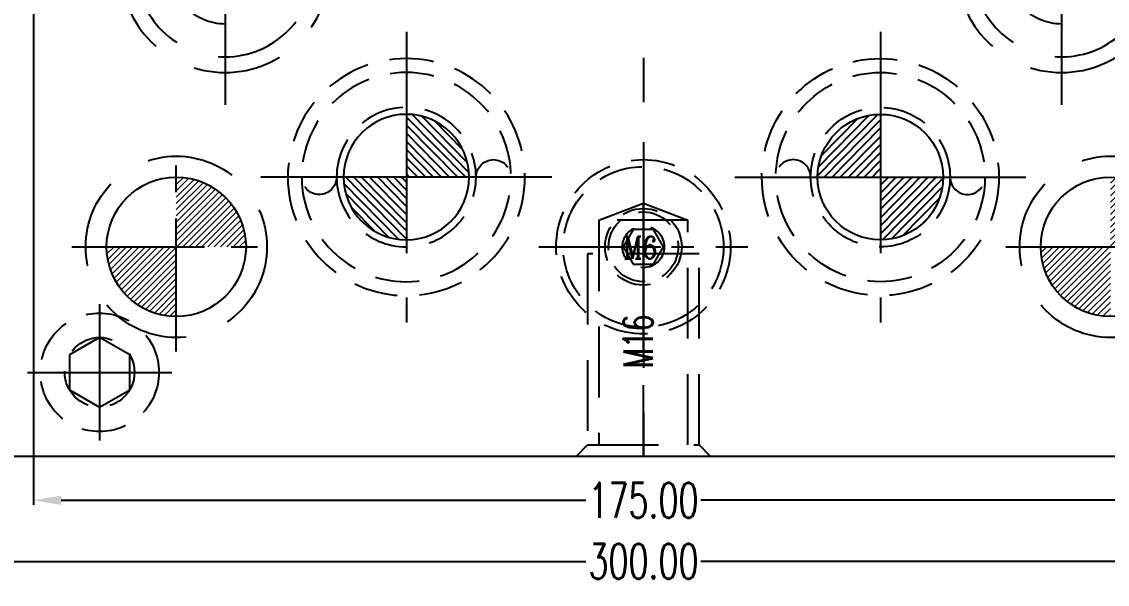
# Model space of a CAD drawing. Header units: inches. Extents: x 164842 to 166038, y -53074 to -52229.
# Drawn here: x 165352.4 to 165508.1, y -52691.3 to -52610.7 of the extents above; entities that cross this region are included whole.
import ezdxf

# ---------------------------------------------------------------- set-up
doc = ezdxf.new("R2010")
doc.units = ezdxf.units.IN
doc.header["$LTSCALE"] = 2
doc.header["$MEASUREMENT"] = 0
doc.header["$PDMODE"] = 3
doc.header["$PDSIZE"] = 0.3125
for name, pattern in [('CENTER', [50.8, 31.75, -6.35, 6.35, -6.35]), ('CENTER2', [1.125, 0.75, -0.125, 0.125, -0.125]), ('HIDDEN', [9.525, 6.35, -3.175]), ('HIDDEN2', [4.7625, 3.175, -1.5875])]:
    doc.linetypes.add(name, pattern=pattern)
doc.layers.get('0').update_dxf_attribs({"linetype": 'CONTINUOUS'})
doc.layers.get('Defpoints').update_dxf_attribs({"linetype": 'CONTINUOUS'})
for name, color, linetype in [('CAV-COR', 1, 'CONTINUOUS'), ('cen', 1, 'CENTER'), ('GE', 214, 'CONTINUOUS'), ('hidden', 4, 'HIDDEN'), ('m', 144, 'HIDDEN2'), ('PIN', 4, 'CONTINUOUS'), ('SCREW', 52, 'HIDDEN'), ('SP', 3, 'CONTINUOUS'), ('SPRING', 160, 'CONTINUOUS'), ('文字', 1, 'CONTINUOUS')]:
    doc.layers.add(name, color=color, linetype=linetype)
doc.layers.add('dim', color=3, linetype='CONTINUOUS', lineweight=15)
doc.layers.add('HA', color=4, linetype='CONTINUOUS', lineweight=15)
doc.styles.add('ROMANC', font='romanc', dxfattribs={"width": 0.6, "height": 1})
doc.styles.add('ROMANS', font='ROMANS.shx', dxfattribs={"height": 5, "bigfont": 'chineset.shx'})
doc.styles.get("Standard").update_dxf_attribs({"font": 'txt.shx', "width": 0.67})
doc.dimstyles.new('2.00', dxfattribs={"dimtxt": 5, "dimasz": 4, "dimexe": 0.666, "dimexo": 0.626, "dimgap": 1, "dimtad": 0, "dimzin": 0, "dimdsep": 46, "dimtxsty": 'Standard', "dimcen": 0.09, "dimclrd": 3, "dimclre": 3, "dimclrt": 7, "dimazin": 0, "dimtfac": 1, "dimtofl": 0, "dimtmove": 0, "dimatfit": 0, "dimfxl": 0, "dimtolj": 1, "dimtzin": 0, "dimarcsym": 0})

# ---------------------------------------------------------------- blocks, each defined once
blk = doc.blocks.new('10')
at = {"layer": 'cen', "ltscale": 0.6}
for p, q in [((0, 9.76), (0, -9.76)), ((-10.35, 0), (10.35, 0))]:
    blk.add_line(p, q, dxfattribs=at)
at = {"layer": 'm'}
blk.add_lwpolyline([(0, 5), (-4.33, 2.5), (-4.33, -2.5), (0, -5), (4.33, -2.5), (4.33, 2.5)], close=True, dxfattribs=at)
for radius in [8.5, 5]:
    blk.add_circle((0, 0), radius, dxfattribs=at)
blk = doc.blocks.new('*D35773')
at = {"layer": 'Defpoints', "color": 0}
for p in [(165291.6, -52669.94), (165591.6, -52669.94), (165291.6, -52688.05)]:
    blk.add_point(p, dxfattribs=at)
at = {"layer": 'dim', "color": 3, "linetype": 'ByBlock', "lineweight": -2}
for p, q in [((165291.6, -52670.57), (165291.6, -52688.72)), ((165591.6, -52670.57), (165591.6, -52688.72)), ((165295.6, -52688.05), (165433.34, -52688.05)), ((165587.6, -52688.05), (165449.85, -52688.05))]:
    blk.add_line(p, q, dxfattribs=at)
at = {"layer": 'dim', "color": 3, "linetype": 'ByBlock'}
for points in [[(165295.6, -52687.39), (165295.6, -52688.72), (165291.6, -52688.05)], [(165587.6, -52688.72), (165587.6, -52687.39), (165591.6, -52688.05)]]:
    blk.add_solid(points, dxfattribs=at)
at = {"layer": 'dim', "color": 7, "linetype": 'ByBlock', "insert": (165441.6, -52688.05), "char_height": 5, "attachment_point": 5}
blk.add_mtext('\\A1;300.00', dxfattribs=at)
blk = doc.blocks.new('EG-16')
at = {"linetype": 'CENTER'}
for p, q in [((0, -19.62), (0, 19.62)), ((19.62, 0), (-19.62, 0))]:
    blk.add_line(p, q, dxfattribs=at)
at = {"linetype": 'HIDDEN'}
for radius in [15, 12.75, 8]:
    blk.add_circle((0, 0), radius, dxfattribs=at)
blk = doc.blocks.new('20090521.154736')
at = {"layer": 'GE', "extrusion": (0, 0, -1), "zscale": -1, "rotation": 180}
blk.add_blockref('EG-16', (0, 0), dxfattribs=at)
at = {"layer": '文字', "insert": (-4.24, 3.05), "char_height": 5.1, "width": 28.2246, "attachment_point": 1, "style": 'ROMANS'}
blk.add_mtext('{\\f標楷體|b0|i0|c136|p65;E.G}', dxfattribs=at)
blk = doc.blocks.new('20130710.143713')
at = {"layer": 'PIN', "linetype": 'Continuous'}
h = blk.add_hatch(dxfattribs=at)
h.set_pattern_fill('ANSI31', color=256, scale=6.545455, angle=180.5, style=0)
h.set_pattern_definition([(225.5, (3368.2201, 113694.80675), (0.5835685493, -0.573471216), [])])
h.paths.add_polyline_path([(0, 0), (0.08, -9, 0.414214), (9, 0.08)])
h.paths.add_polyline_path([(-9, -0.08), (0, 0), (-0.08, 9, 0.414214)])
at = {"layer": 'PIN', "linetype": 'CENTER2'}
for p, q in [((0, -9.8), (0, 9.8)), ((9.8, 0), (-9.8, 0))]:
    blk.add_line(p, q, dxfattribs=at)
at = {"layer": 'PIN', "linetype": 'Continuous'}
blk.add_circle((0, 0), 9, dxfattribs=at)
at = {"layer": 'SPRING', "linetype": 'CENTER', "ltscale": 0.5}
for p, q in [((0, -20.85), (0, 20.85)), ((20.88, 0), (-20.88, 0))]:
    blk.add_line(p, q, dxfattribs=at)
at = {"layer": 'SPRING', "linetype": 'CENTER'}
blk.add_line((20.88, 0), (-20.88, 0), dxfattribs=at)
at = {"layer": 'SPRING', "linetype": 'HIDDEN', "ltscale": 0.5}
for radius in [17, 15, 10]:
    blk.add_circle((0, 0), radius, dxfattribs=at)
for centre, start, end in [((-12.5, 0), 0, 180), ((12.5, 0), 180, 0)]:
    blk.add_arc(centre, 2.5, start, end, dxfattribs=at)
blk = doc.blocks.new('20130710.090407')
at = {"layer": 'SCREW', "linetype": 'CENTER', "ltscale": 0.15}
for p, q in [((0, -7.04), (0, 7.04)), ((-7, 0), (7, 0))]:
    blk.add_line(p, q, dxfattribs=at)
at = {"layer": 'SCREW', "linetype": 'HIDDEN', "ltscale": 0.4}
blk.add_lwpolyline([(-1.44, 2.5), (-2.89, 0), (-1.44, -2.5), (1.44, -2.5), (2.89, 0), (1.44, 2.5)], close=True, dxfattribs=at)
for radius in [5.5, 5, 3]:
    blk.add_circle((0, 0), radius, dxfattribs=at)
at = {"layer": 'dim', "style": 'ROMANC', "width": 0.8}
blk.add_text('M6', height=3.172, dxfattribs=at).set_placement((-2.88, -1.7))
blk = doc.blocks.new('20130710.090411')
at = {"layer": 'SP', "color": 145, "linetype": 'CENTER', "ltscale": 0.25}
for p, q in [((0, 15), (0, -15)), ((-15, 0), (15, 0))]:
    blk.add_line(p, q, dxfattribs=at)
at = {"layer": 'SP', "color": 145, "linetype": 'HIDDEN', "ltscale": 0.5}
for radius in [12.5, 11.5]:
    blk.add_circle((0, 0), radius, dxfattribs=at)
at = {"layer": 'SCREW'}
blk.add_blockref('20130710.090407', (0, 0), dxfattribs=at)
blk = doc.blocks.new('*D36280')
at = {"layer": 'Defpoints', "color": 0}
for p in [(165529.1, -52585.94), (165354.1, -52588.94), (165529.1, -52679.28)]:
    blk.add_point(p, dxfattribs=at)
at = {"layer": 'dim', "color": 3, "linetype": 'ByBlock', "lineweight": -2}
for p, q in [((165529.1, -52586.57), (165529.1, -52679.95)), ((165354.1, -52589.57), (165354.1, -52679.95)), ((165358.1, -52679.28), (165433.34, -52679.28)), ((165525.1, -52679.28), (165449.85, -52679.28))]:
    blk.add_line(p, q, dxfattribs=at)
at = {"layer": 'dim', "color": 3, "linetype": 'ByBlock'}
for points in [[(165358.1, -52678.62), (165358.1, -52679.95), (165354.1, -52679.28)], [(165525.1, -52679.95), (165525.1, -52678.62), (165529.1, -52679.28)]]:
    blk.add_solid(points, dxfattribs=at)
at = {"layer": 'dim', "color": 7, "linetype": 'ByBlock', "insert": (165441.6, -52679.28), "char_height": 5, "attachment_point": 5}
blk.add_mtext('\\A1;175.00', dxfattribs=at)

msp = doc.modelspace()

# ---------------------------------------------------------------- hatches: boundary and pattern name
at = {"layer": 'HA'}
h = msp.add_hatch(dxfattribs=at)
h.set_pattern_fill('ANSI31', color=256, scale=0.2, style=0)
h.set_pattern_definition([(45, (165212.5826, -52682.8751), (-0.4490128, 0.4490128), [])])
h.paths.add_polyline_path([(165374.595, -52642.939), (165364.595, -52642.939, 0.4142136), (165374.595, -52652.939)])
h.paths.add_polyline_path([(165374.595, -52632.939), (165374.595, -52642.939), (165384.595, -52642.939, 0.4142136)])
h.paths.add_polyline_path([(165508.595, -52642.939), (165498.595, -52642.939, 0.4142136), (165508.595, -52652.939)])
h.paths.add_polyline_path([(165508.595, -52632.939), (165508.595, -52642.939), (165518.595, -52642.939, 0.4142136)])

# ---------------------------------------------------------------- linework, layer by layer
at = {"linetype": 'CENTER', "ltscale": 0.5}
msp.add_line((165441.595, -52272.939), (165441.595, -52672.939), dxfattribs=at)
at = {"color": 8, "linetype": 'HIDDEN', "ltscale": 0.8}
for p, q in [((165435.195, -52639.139), (165441.595, -52636.662)), ((165441.595, -52672.939), (165441.595, -52636.662)), ((165441.595, -52636.662), (165447.995, -52639.139)), ((165435.195, -52639.139), (165435.195, -52671.339)), ((165447.995, -52639.139), (165435.195, -52639.139)), ((165447.995, -52671.339), (165447.995, -52639.139)), ((165449.595, -52643.939), (165433.595, -52643.939)), ((165433.595, -52643.939), (165433.595, -52671.339)), ((165449.595, -52671.339), (165449.595, -52643.939)), ((165431.995, -52672.939), (165433.595, -52671.339)), ((165433.595, -52671.339), (165449.595, -52671.339)), ((165451.195, -52672.939), (165449.595, -52671.339)), ((165431.995, -52672.939), (165451.195, -52672.939))]:
    msp.add_line(p, q, dxfattribs=at)
msp.add_line((165294.595, -52672.939), (165588.595, -52672.939))
for centre in [(165374.595, -52642.939), (165508.595, -52642.939)]:
    msp.add_circle(centre, 10)
at = {"layer": 'cen', "linetype": 'CENTER', "ltscale": 0.3}
for p, q in [((165374.595, -52657.939), (165374.595, -52627.939)), ((165359.595, -52642.939), (165389.595, -52642.939)), ((165493.595, -52642.939), (165523.595, -52642.939))]:
    msp.add_line(p, q, dxfattribs=at)
at = {"layer": 'hidden'}
for centre in [(165374.595, -52642.939), (165508.595, -52642.939)]:
    msp.add_circle(centre, 13, dxfattribs=at)

# ---------------------------------------------------------------- block references
at = {"layer": 'CAV-COR'}
for p in [(165381.595, -52602.939), (165501.595, -52602.939)]:
    msp.add_blockref('20090521.154736', p, dxfattribs=at)
at = {"layer": 'dim', "linetype": 'ByBlock'}
msp.add_blockref('20130710.090411', (165441.595, -52642.939), dxfattribs=at)
at = {"layer": 'dim'}
msp.add_blockref('10', (165363.595, -52660.939), dxfattribs=at)
at = {"layer": 'SPRING', "xscale": -1, "rotation": -180}
msp.add_blockref('20130710.143713', (165407.595, -52632.939), dxfattribs=at)
at = {"layer": 'SPRING', "rotation": 180}
msp.add_blockref('20130710.143713', (165475.595, -52632.939), dxfattribs=at)

# ---------------------------------------------------------------- texts
at = {"color": 8, "linetype": 'HIDDEN', "ltscale": 0.8, "insert": (165442.944, -52660.365), "char_height": 4.2, "width": 28.88144, "attachment_point": 7, "rotation": 90}
msp.add_mtext('M16', dxfattribs=at)

# ---------------------------------------------------------------- dimensions: what is measured, and where the dimension line sits
at = {"layer": 'dim', "linetype": 'ByBlock'}
dim = msp.add_linear_dim(base=(165529.095, -52679.284), p1=(165354.095, -52588.939), p2=(165529.095, -52585.939), dimstyle='2.00', dxfattribs=at)
dim.commit()
dim.dimension.update_dxf_attribs({"geometry": '*D36280', "text_midpoint": (165441.595, -52679.284)})
dim = msp.add_linear_dim(base=(165291.595, -52688.052), p1=(165591.595, -52669.939), p2=(165291.595, -52669.939), dimstyle='2.00', dxfattribs=at)
dim.commit()
dim.dimension.update_dxf_attribs({"geometry": '*D35773', "text_midpoint": (165441.595, -52688.052), "dimtype": 160})

doc.saveas('drawing.dxf')
